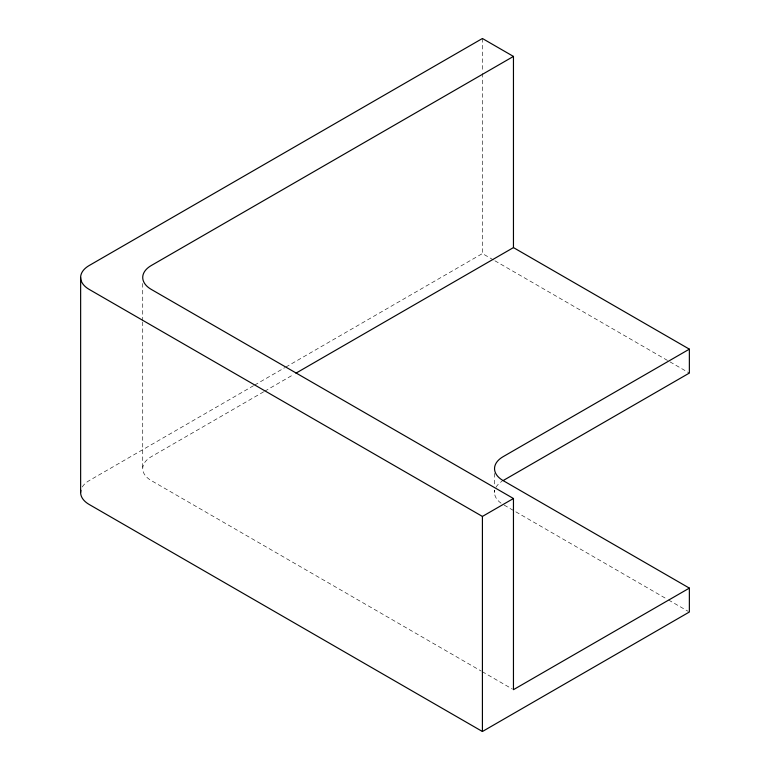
<?xml version="1.0" encoding="UTF-8"?>
<svg xmlns="http://www.w3.org/2000/svg" width="770" height="770" viewBox="0 0 770 770"><rect width="100%" height="100%" fill="white"/><g stroke="black" fill="none" stroke-linecap="round" stroke-linejoin="round"><path stroke-width="0.58" stroke-dasharray="3.85 2.89" d="M253.561 385.693L89.205 480.586A29.27 16.901 0 0 0 81.63 488.161M254.6 385.096L284.775 367.675M285.814 367.078L482.415 253.571L493.849 260.173M263.686 391.795L151.295 456.687A29.27 16.901 0 0 0 151.295 480.586L481.192 671.055M264.726 391.199L293.87 374.374M494.898 260.78L689.362 373.055M504.148 505.082L667.513 599.407M668.553 600.003L688.322 611.418M482.232 671.652L512.416 689.083M494.532 473.415L494.532 485.369M494.532 490.144L494.532 492.54M482.415 38.5L482.415 72.139M482.415 73.343L482.415 253.571M142.72 283.476L142.72 320.753M142.72 321.956L142.72 468.641M501.058 503.176A29.27 16.901 0 0 1 494.783 490.326M495.967 487.323A29.27 16.901 0 0 1 502.059 481.221"/><path stroke-width="1.16" d="M295.95 373.171L513.455 247.594L513.455 56.422L151.295 265.515A29.27 16.901 0 0 0 151.295 289.414L513.455 498.508L513.455 689.679L689.362 588.116L689.362 612.015L482.415 731.5L89.205 504.485A29.27 16.901 0 0 1 80.889 490.326M503.108 480.586L689.362 373.055L689.362 349.156L503.108 456.687A29.27 16.901 0 0 0 503.108 480.586L689.362 588.116M513.455 56.422L482.415 38.5L89.205 265.515A29.27 16.901 0 0 0 89.205 289.414L482.415 516.429L513.455 498.508M513.455 247.594L689.362 349.156M482.415 516.429L482.415 731.5M80.638 277.46L80.638 492.54"/></g></svg>
